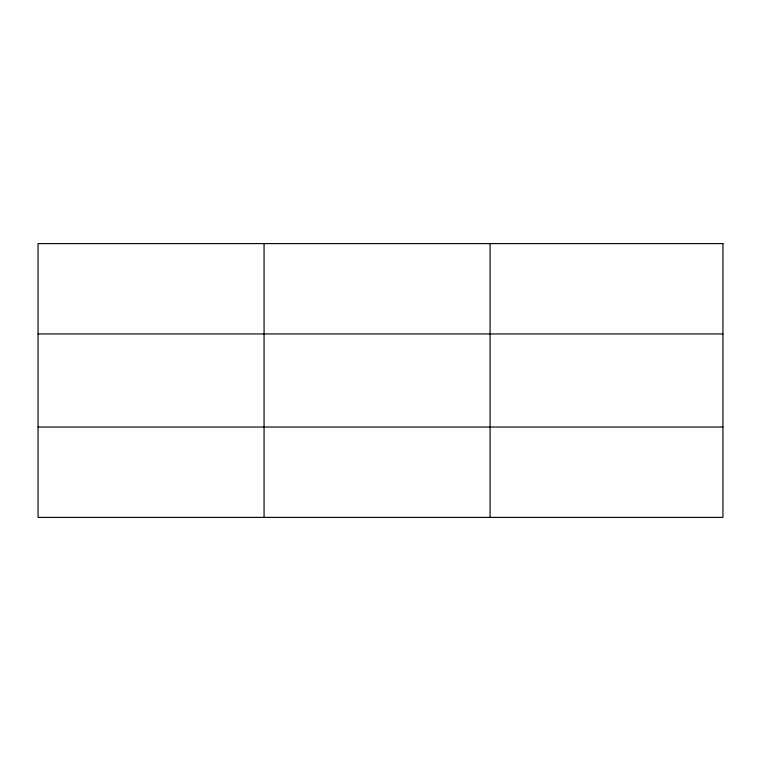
<?xml version="1.0" encoding="UTF-8"?>
<svg xmlns="http://www.w3.org/2000/svg" width="761" height="761" viewBox="0 0 761 761"><rect width="100%" height="100%" fill="white"/><g stroke="black" fill="none" stroke-linecap="round" stroke-linejoin="round"><path stroke-width="1.14" d="M264.067 517.394L264.067 243.606M490.084 517.394L490.084 243.606M38.05 333.955L722.95 333.955M38.05 427.045L722.95 427.045M722.95 243.606L722.95 517.394L38.05 517.394L38.05 243.606L722.95 243.606"/></g></svg>
